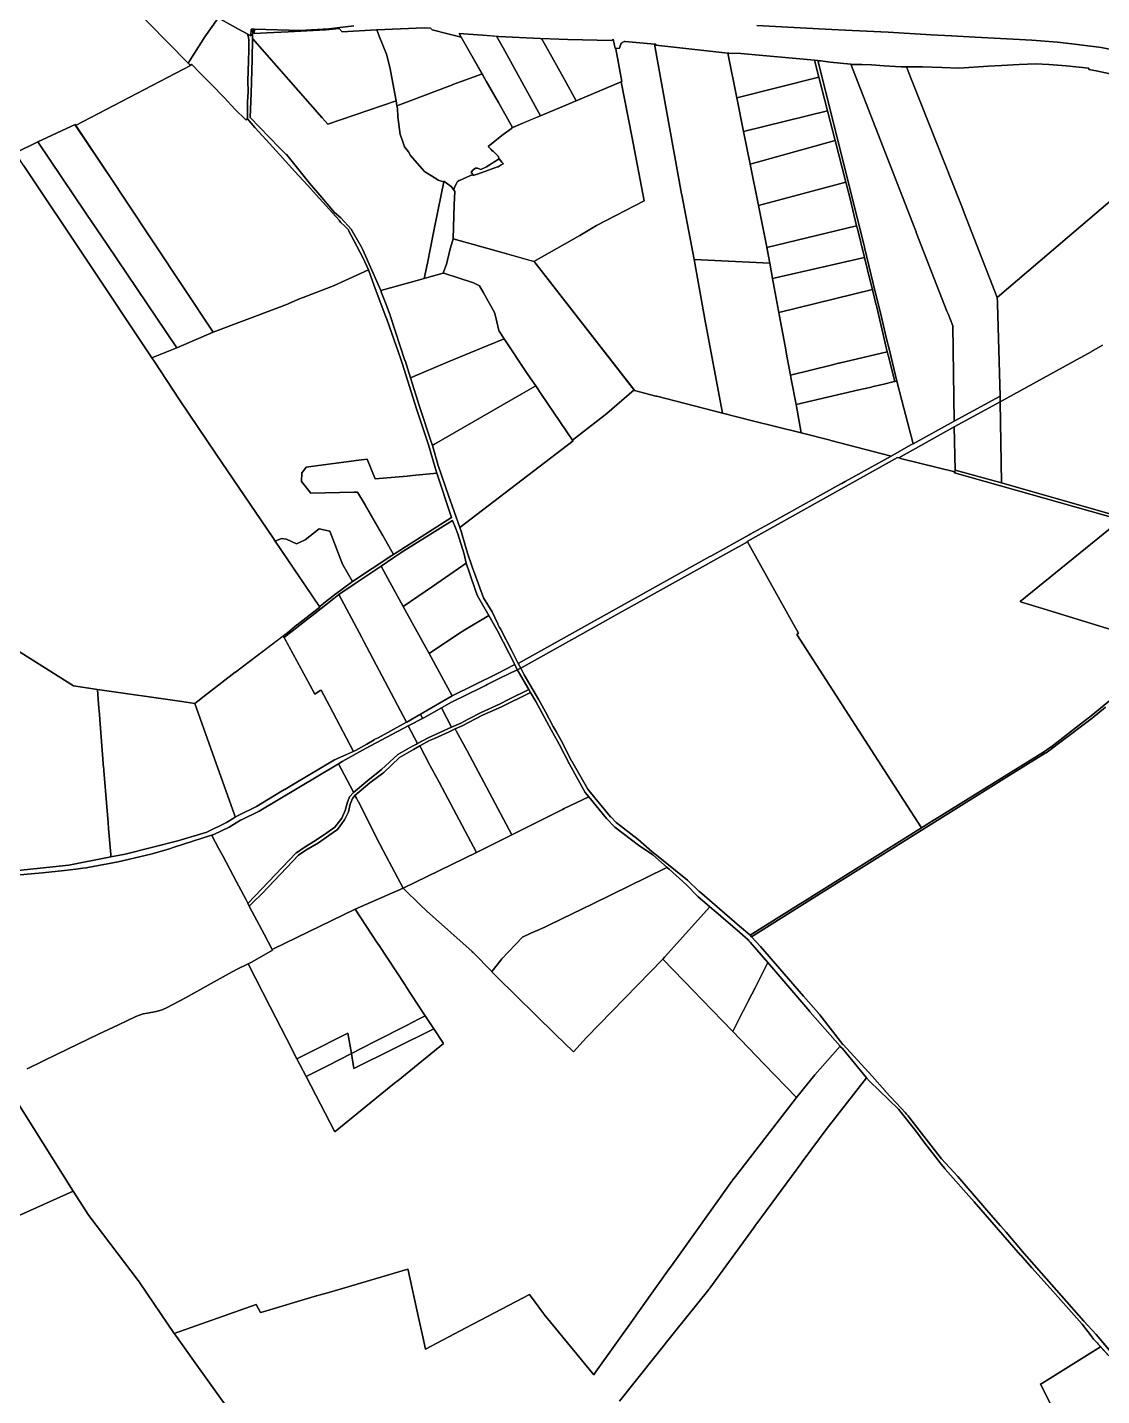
# Model space of a CAD drawing. Header units: metres. Extents: x 3 to 1005126, y 39 to 4383651.
# Drawn here: x 483124 to 484757, y 4368901 to 4370981 of the extents above; entities that cross this region are included whole.
import ezdxf

# ---------------------------------------------------------------- set-up
doc = ezdxf.new("R2010")
doc.units = ezdxf.units.M
doc.header["$MEASUREMENT"] = 0
doc.layers.add('TM_Llucmajor', color=7, linetype='Continuous')

msp = doc.modelspace()

# ---------------------------------------------------------------- linework, layer by layer
at = {"layer": 'TM_Llucmajor', "linetype": 'Continuous', "flags": 128}
for points in [[(483411.6, 4370994.7), (483413.5, 4370994.2), (483393.6, 4370966.3), (483368.2, 4370926.4), (483278, 4371017.8), (483281.2, 4371019.2), (483289.8, 4371023.3), (483293.2, 4371025.2), (483307.1, 4371033.6), (483332.5, 4371021.8), (483348.8, 4371014.2), (483389.2, 4371001.7), (483411.6, 4370994.7)], [(483870.1, 4370013.8), (483874.2, 4370006.7), (483868.5, 4370004), (483864.9, 4370011.9), (483838.5, 4370063.4), (483825.5, 4370086.5), (483808.1, 4370116.2), (483805.7, 4370123), (483796.3, 4370149.9), (483790.7, 4370165.9), (483788, 4370179.6), (483778, 4370210.5), (483774.5, 4370219.8), (483770.2, 4370230.9), (483751.5, 4370219.2), (483692.1, 4370182.1), (483691.7, 4370181.8), (483679.6, 4370173.7), (483661.5, 4370161.6), (483620.5, 4370134.1), (483597.4, 4370118.7), (483589.8, 4370112.3), (483560.9, 4370089.7), (483545, 4370077.2), (483526.5, 4370062.7), (483519.9, 4370057.5), (483514.1, 4370053), (483512.9, 4370055.4), (483519.1, 4370060.1), (483533.7, 4370072.4), (483533.8, 4370072.5), (483568.6, 4370099.4), (483568.2, 4370100), (483568.5, 4370100.2), (483577.1, 4370107.4), (483588.3, 4370116.1), (483590.7, 4370118.2), (483618.2, 4370138), (483678, 4370177.6), (483768.6, 4370235.7), (483746.1, 4370302.8), (483743.5, 4370313.3), (483733.5, 4370345.8), (483715.6, 4370400.5), (483693.5, 4370470.3), (483686.1, 4370492.3), (483685.2, 4370494.9), (483670.4, 4370536.9), (483668.9, 4370540.8), (483651.3, 4370587.6), (483642.2, 4370612), (483634.2, 4370630), (483620.1, 4370656.6), (483612.8, 4370670.9), (483611.8, 4370672.6), (483606, 4370678.7), (483600.5, 4370684.2), (483598.6, 4370686.4), (483598.1, 4370686.9), (483597.9, 4370687.2), (483597.7, 4370687.5), (483562.7, 4370726.1), (483550, 4370740.4), (483530.2, 4370761.8), (483512.3, 4370782), (483487.1, 4370809.5), (483469.9, 4370828.3), (483458.3, 4370841.4), (483458.7, 4370867.4), (483459.4, 4370882.6), (483459.1, 4370899.6), (483459.3, 4370913.6), (483460, 4370930.1), (483460.4, 4370945.5), (483460.8, 4370957.3), (483460.5, 4370961.3), (483459.9, 4370965.7), (483459.1, 4370968.8), (483459.2, 4370970.2), (483463.6, 4370967.8), (483464, 4370977.9), (483466.5, 4370977.8), (483466.7, 4370977.8), (483466.7, 4370977.5), (483466.3, 4370963.5), (483465.4, 4370931.7), (483463.9, 4370880.5), (483462.8, 4370843.5), (483506.8, 4370798.2), (483517.4, 4370787.4), (483517.6, 4370787.3), (483524.2, 4370779.1), (483552.8, 4370743.8), (483553, 4370743.6), (483571.5, 4370721.9), (483574.7, 4370718.2), (483579.6, 4370712.5), (483590.9, 4370699.4), (483600.5, 4370691.3), (483616, 4370673.9), (483631.3, 4370647.5), (483633.7, 4370642.3), (483659.2, 4370585), (483661, 4370580.6), (483662.3, 4370577.1), (483668.2, 4370561.6), (483675.2, 4370542.9), (483675.7, 4370541.3), (483697.9, 4370474.2), (483698, 4370474.1), (483706.2, 4370448), (483719.8, 4370404.4), (483719.9, 4370404.2), (483738.4, 4370348.9), (483738.6, 4370348.3), (483738.7, 4370348.2), (483739.5, 4370345.2), (483748.3, 4370314.8), (483764.2, 4370269), (483781.2, 4370220.4), (483783.7, 4370213.2), (483783.9, 4370212.8), (483792.9, 4370181.1), (483800.2, 4370160.6), (483817, 4370113.5), (483830.2, 4370092.2), (483839, 4370073.8), (483839.2, 4370073.5), (483840.1, 4370071.5), (483841.7, 4370068.5), (483842.9, 4370066.2), (483860.8, 4370031.7), (483870.1, 4370013.8)], [(483506.8, 4370798.2), (483462.8, 4370843.5), (483463.9, 4370880.5), (483465.4, 4370931.7), (483466.3, 4370963.5), (483572, 4370842.9), (483572.3, 4370842.6), (483580.4, 4370833.3), (483684.5, 4370868.8), (483685.7, 4370861.4), (483686.3, 4370857.6), (483686.9, 4370844.7), (483690.7, 4370817.6), (483692.9, 4370811.1), (483697.3, 4370798.9), (483703.3, 4370791.3), (483706.5, 4370785.7), (483716.4, 4370774), (483727.5, 4370761.5), (483746.4, 4370749.6), (483748.5, 4370748.5), (483749.9, 4370748), (483756.8, 4370745.9), (483748.3, 4370703.6), (483740.8, 4370666.3), (483736.6, 4370645.6), (483731.9, 4370622.1), (483727.2, 4370599), (483719.8, 4370596.9), (483661, 4370580.6), (483659.2, 4370585), (483633.7, 4370642.3), (483631.3, 4370647.5), (483616, 4370673.9), (483600.5, 4370691.3), (483590.9, 4370699.4), (483579.6, 4370712.5), (483574.7, 4370718.2), (483571.5, 4370721.9), (483553, 4370743.6), (483552.8, 4370743.8), (483524.2, 4370779.1), (483517.6, 4370787.3), (483517.4, 4370787.4), (483506.8, 4370798.2)], [(483572, 4370842.9), (483466.3, 4370963.5), (483466.7, 4370977.5), (483466.7, 4370977.8), (483469, 4370977.7), (483468.7, 4370971.3), (483487.8, 4370972.3), (483520.1, 4370973.9), (483577.7, 4370976.8), (483597.7, 4370979), (483602.3, 4370973.8), (483654.5, 4370976.8), (483655, 4370976.8), (483657.9, 4370969), (483658.6, 4370967.3), (483669.8, 4370940), (483674.9, 4370919.9), (483684.5, 4370868.8), (483580.4, 4370833.3), (483572.3, 4370842.6), (483572, 4370842.9)], [(483783.5, 4370965.7), (483815.1, 4370910), (483814.1, 4370909.7), (483770.6, 4370893.6), (483770.2, 4370893.4), (483765.9, 4370891.8), (483705.7, 4370869), (483685.7, 4370861.4), (483684.5, 4370868.8), (483674.9, 4370919.9), (483669.8, 4370940), (483658.6, 4370967.3), (483657.9, 4370969), (483655, 4370976.8), (483726.9, 4370979.8), (483736.8, 4370979.6), (483739.4, 4370977.1), (483763.2, 4370970.8), (483773.4, 4370968.1), (483781.3, 4370966.1), (483783, 4370965.7), (483783.5, 4370965.7)], [(483780.2, 4370971.4), (483815.7, 4370968.7), (483837.1, 4370967.1), (483846.9, 4370949.4), (483904.1, 4370846.3), (483861.5, 4370828.3), (483839.8, 4370866.5), (483821.5, 4370898.7), (483780.2, 4370971.4)], [(483904, 4370963.6), (483905.6, 4370963.5), (483911.6, 4370952.9), (483940.4, 4370901.3), (483958.3, 4370869.1), (483957.9, 4370868.9), (483907.5, 4370847.7), (483904.1, 4370846.3), (483846.9, 4370949.4), (483837.1, 4370967.1), (483840.2, 4370966.9), (483903.6, 4370963.6), (483904, 4370963.6)], [(483905.6, 4370963.5), (483945.6, 4370962.1), (484012.2, 4370960.6), (484014.5, 4370962.5), (484017.1, 4370948.6), (484018, 4370948.7), (484018.2, 4370948.1), (484027.7, 4370898.3), (483958.3, 4370869.1), (483940.4, 4370901.3), (483911.6, 4370952.9), (483905.6, 4370963.5)], [(484027.7, 4370898.3), (484018.2, 4370948.1), (484018, 4370948.7), (484024, 4370949), (484024.2, 4370950.4), (484024.7, 4370952), (484025, 4370952.9), (484025.3, 4370953.6), (484026.1, 4370955.1), (484027.1, 4370956.4), (484027.6, 4370957), (484027.9, 4370957.3), (484028.8, 4370958), (484029.8, 4370958.5), (484030.9, 4370958.9), (484032.1, 4370959), (484032.7, 4370959), (484077.3, 4370955.3), (484118.4, 4370727.6), (484118.7, 4370725.8), (484137.2, 4370627.9), (484154.7, 4370531.6), (484155.2, 4370529), (484180.7, 4370394.1), (484080.5, 4370420), (484079.7, 4370420.2), (484079.4, 4370420.2), (484046.8, 4370428.6), (483894.2, 4370624.6), (483893.6, 4370624.7), (483963.6, 4370664.4), (483989.2, 4370679.2), (484061.2, 4370716.8), (484042.8, 4370815.1), (484026.4, 4370897.7), (484027.7, 4370898.3)], [(484077.3, 4370955.3), (484079.2, 4370955.1), (484079.4, 4370953.6), (484188.4, 4370941.5), (484202.2, 4370873.7), (484212.6, 4370822.2), (484222.6, 4370772.7), (484235.2, 4370709.9), (484247.9, 4370646.7), (484252.4, 4370622.4), (484137.2, 4370627.9), (484118.7, 4370725.8), (484118.4, 4370727.6), (484077.3, 4370955.3)], [(484188.4, 4370941.5), (484190.3, 4370941.3), (484208.5, 4370940.7), (484320.5, 4370930.5), (484327.1, 4370905), (484202.2, 4370873.7), (484188.4, 4370941.5)], [(483371.9, 4370922.8), (483373.4, 4370924.9), (483387, 4370910.5), (483403.5, 4370894.3), (483423.7, 4370873.5), (483439.5, 4370856.2), (483456, 4370840), (483456.1, 4370839.9), (483458.3, 4370841.4), (483469.9, 4370828.3), (483487.1, 4370809.5), (483512.3, 4370782), (483530.2, 4370761.8), (483550, 4370740.4), (483562.7, 4370726.1), (483597.7, 4370687.5), (483597.9, 4370687.2), (483598.6, 4370686.4), (483600.5, 4370684.2), (483606, 4370678.7), (483611.8, 4370672.6), (483612.8, 4370670.9), (483620.1, 4370656.6), (483634.2, 4370630), (483642.2, 4370612), (483589.3, 4370587.7), (483585.1, 4370586.1), (483543, 4370570.1), (483537.6, 4370567.8), (483522.3, 4370561.1), (483519.3, 4370559.9), (483504.4, 4370554.3), (483406.6, 4370517.4), (483270.9, 4370721.1), (483253.2, 4370747.6), (483197.3, 4370831.5), (483371.9, 4370922.8)], [(484384.3, 4370679.1), (484374.3, 4370720.1), (484374.3, 4370720.2), (484367.7, 4370745.5), (484351.5, 4370808.4), (484339.9, 4370853.8), (484327.1, 4370905), (484320.5, 4370930.5), (484325.5, 4370930.1), (484395.3, 4370650.8), (484396.3, 4370647), (484396.5, 4370646.2), (484409.7, 4370591.2), (484422.1, 4370539.9), (484430, 4370506.9), (484434.1, 4370490.1), (484445.4, 4370442.9), (484442.2, 4370442.3), (484432.2, 4370482.3), (484430.9, 4370487.4), (484414.9, 4370555.4), (484414.4, 4370557.9), (484414.3, 4370558.1), (484409, 4370579.5), (484408.4, 4370582.1), (484405.5, 4370593.2), (484396.2, 4370630.7), (484385.5, 4370674.2), (484384.3, 4370679.1)], [(484325.5, 4370930.1), (484326.8, 4370929.9), (484330.1, 4370929.8), (484343.9, 4370927.8), (484360, 4370926.4), (484375.4, 4370924.6), (484472.8, 4370674.9), (484474.9, 4370669.7), (484475, 4370669.3), (484475.1, 4370669), (484521.7, 4370549.3), (484522.9, 4370546.3), (484523.1, 4370545.8), (484523.2, 4370545.6), (484523.3, 4370545.2), (484530.5, 4370526.8), (484532.4, 4370382.2), (484470.1, 4370347.6), (484453.1, 4370413.2), (484445.4, 4370442.9), (484434.1, 4370490.1), (484430, 4370506.9), (484422.1, 4370539.9), (484409.7, 4370591.2), (484396.5, 4370646.2), (484396.3, 4370647), (484395.3, 4370650.8), (484325.5, 4370930.1)], [(484375.4, 4370924.6), (484377.4, 4370924.4), (484392.4, 4370924.4), (484406.9, 4370923.4), (484426.4, 4370922), (484451.8, 4370920.8), (484460.2, 4370920.5), (484467.3, 4370902.6), (484469.3, 4370897.3), (484542.1, 4370713.6), (484543.2, 4370710.8), (484550.5, 4370692.2), (484551.5, 4370689.6), (484597.9, 4370569.8), (484598.3, 4370563.3), (484598.3, 4370560.4), (484602.3, 4370420.2), (484532.4, 4370382.2), (484530.5, 4370526.8), (484523.3, 4370545.2), (484523.2, 4370545.6), (484523.1, 4370545.8), (484522.9, 4370546.3), (484521.7, 4370549.3), (484475.1, 4370669), (484475, 4370669.3), (484474.9, 4370669.7), (484472.8, 4370674.9), (484375.4, 4370924.6)], [(483772.1, 4370733.2), (483771.7, 4370733.8), (483771.4, 4370734.3), (483768.3, 4370738.8), (483757, 4370746.7), (483756.8, 4370745.9), (483749.9, 4370748), (483748.5, 4370748.5), (483746.4, 4370749.6), (483727.5, 4370761.5), (483716.4, 4370774), (483706.5, 4370785.7), (483703.3, 4370791.3), (483697.3, 4370798.9), (483692.9, 4370811.1), (483690.7, 4370817.6), (483686.9, 4370844.7), (483686.3, 4370857.6), (483685.7, 4370861.4), (483705.7, 4370869), (483765.9, 4370891.8), (483770.2, 4370893.4), (483770.6, 4370893.6), (483814.1, 4370909.7), (483815.1, 4370910), (483821.5, 4370898.7), (483839.8, 4370866.5), (483861.4, 4370828.5), (483860.9, 4370828.4), (483859.9, 4370827.1), (483847, 4370817.7), (483837.7, 4370810.3), (483824.1, 4370799.5), (483828.8, 4370795), (483830.5, 4370793), (483830.7, 4370793.1), (483832.2, 4370791.7), (483839.5, 4370784.8), (483840.9, 4370781), (483821.7, 4370768.5), (483813.1, 4370764.4), (483807.9, 4370766.8), (483805, 4370766.7), (483801.3, 4370763.9), (483798.7, 4370760.3), (483800.8, 4370756.8), (483790.7, 4370752.3), (483780.8, 4370747.9), (483780.5, 4370747.8), (483778.7, 4370746.9), (483778.3, 4370746.7), (483778.3, 4370746.7), (483777.7, 4370746.4), (483776.2, 4370743.4), (483773.2, 4370737.5), (483772.1, 4370733.2)], [(483846.9, 4370773.3), (483847.2, 4370773.5), (483845.8, 4370775.2), (483845.2, 4370775.9), (483840.9, 4370781), (483839.5, 4370784.8), (483832.2, 4370791.7), (483830.7, 4370793.1), (483830.5, 4370793), (483828.8, 4370795), (483824.1, 4370799.5), (483837.7, 4370810.3), (483847, 4370817.7), (483859.9, 4370827.1), (483860.9, 4370828.4), (483861.4, 4370828.5), (483861.5, 4370828.3), (483862.9, 4370828.9), (483888.8, 4370839.8), (483904.1, 4370846.3), (483907.5, 4370847.7), (483957.9, 4370868.9), (483958.3, 4370869.1), (484026.4, 4370897.7), (484042.8, 4370815.1), (484061.2, 4370716.8), (483989.2, 4370679.2), (483963.6, 4370664.4), (483893.6, 4370624.7), (483882.8, 4370627.7), (483845.4, 4370638.2), (483771, 4370659), (483771, 4370659.1), (483772.9, 4370711.2), (483773.6, 4370731.2), (483772.1, 4370733.2), (483773.2, 4370737.5), (483776.2, 4370743.4), (483777.7, 4370746.4), (483778.3, 4370746.7), (483778.3, 4370746.7), (483778.7, 4370746.9), (483780.5, 4370747.8), (483780.8, 4370747.9), (483790.7, 4370752.3), (483800.8, 4370756.8), (483801.7, 4370755.3), (483807.8, 4370757.4), (483813.7, 4370759.4), (483838.7, 4370768.8), (483839, 4370768.5), (483839.4, 4370768.7), (483844.1, 4370771.4), (483846.9, 4370773.3)], [(484212.6, 4370822.2), (484202.2, 4370873.7), (484327.1, 4370905), (484339.9, 4370853.8), (484212.6, 4370822.2)], [(484222.6, 4370772.7), (484212.6, 4370822.2), (484339.9, 4370853.8), (484351.5, 4370808.4), (484222.6, 4370772.7)], [(483212.9, 4370698.1), (483139.9, 4370806.4), (483175.9, 4370823.2), (483196.4, 4370832.9), (483253.2, 4370747.6), (483270.9, 4370721.1), (483406.6, 4370517.4), (483351.2, 4370493.4), (483245.3, 4370650.3), (483212.9, 4370698.1)], [(483214.3, 4370626.7), (483118.6, 4370770), (483108.7, 4370784.8), (483105.4, 4370789.8), (483106.1, 4370790.1), (483139.9, 4370806.4), (483212.9, 4370698.1), (483245.3, 4370650.3), (483351.2, 4370493.4), (483313.3, 4370478.3), (483214.3, 4370626.7)], [(484235.2, 4370709.9), (484222.6, 4370772.7), (484351.5, 4370808.4), (484367.7, 4370745.5), (484235.2, 4370709.9)], [(483839.4, 4370768.7), (483839, 4370768.5), (483838.7, 4370768.8), (483813.7, 4370759.4), (483807.8, 4370757.4), (483801.7, 4370755.3), (483800.8, 4370756.8), (483798.7, 4370760.3), (483801.3, 4370763.9), (483805, 4370766.7), (483807.9, 4370766.8), (483813.1, 4370764.4), (483821.7, 4370768.5), (483831.7, 4370775), (483840.9, 4370781), (483845.2, 4370775.9), (483845.8, 4370775.2), (483847.2, 4370773.5), (483846.9, 4370773.3), (483844.1, 4370771.4), (483839.4, 4370768.7)], [(483727.2, 4370599), (483731.9, 4370622.1), (483736.6, 4370645.6), (483740.8, 4370666.3), (483748.3, 4370703.6), (483756.8, 4370745.9), (483757, 4370746.7), (483768.3, 4370738.8), (483771.4, 4370734.3), (483773.6, 4370731.2), (483772.9, 4370711.2), (483771, 4370659), (483767.3, 4370645.6), (483764.5, 4370635.7), (483764.5, 4370635.5), (483761.3, 4370622.5), (483761.3, 4370622.4), (483755.7, 4370606.8), (483737.8, 4370602), (483727.2, 4370599)], [(484384.3, 4370679.1), (484248, 4370645.9), (484247.9, 4370646.7), (484235.2, 4370709.9), (484367.7, 4370745.5), (484374.3, 4370720.2), (484374.3, 4370720.1), (484384.3, 4370679.1)], [(484384.3, 4370679.1), (484385.5, 4370674.2), (484396.2, 4370630.7), (484256.7, 4370598.9), (484252.4, 4370622.4), (484248, 4370645.9), (484384.3, 4370679.1)], [(483771, 4370659), (483845.4, 4370638.2), (483894.2, 4370624.6), (484046.1, 4370429.5), (484004.8, 4370393.7), (483952.5, 4370353.1), (483905.4, 4370422.6), (483896.6, 4370435.5), (483896.9, 4370435.7), (483884.7, 4370452.8), (483848.6, 4370507), (483848.4, 4370506.9), (483841, 4370518.9), (483839.8, 4370521.9), (483836.3, 4370537.5), (483834.1, 4370547.4), (483816.7, 4370578.1), (483811, 4370587.6), (483801.9, 4370592.2), (483757, 4370606.8), (483755.7, 4370606.8), (483761.3, 4370622.4), (483761.3, 4370622.5), (483764.5, 4370635.5), (483764.5, 4370635.7), (483767.3, 4370645.6), (483771, 4370659)], [(484137.2, 4370627.9), (484252.4, 4370622.4), (484256.7, 4370598.9), (484266.7, 4370544.3), (484275.6, 4370495.8), (484278.8, 4370478.4), (484283.7, 4370452.1), (484284.9, 4370445.7), (484292.5, 4370407.1), (484300.3, 4370364.1), (484224.3, 4370383.1), (484180.7, 4370394.1), (484155.2, 4370529), (484154.7, 4370531.6), (484137.2, 4370627.9)], [(484266.1, 4370547.2), (484256.7, 4370598.9), (484396.2, 4370630.7), (484405.5, 4370593.2), (484408.4, 4370582.1), (484266.1, 4370547.2)], [(483618.2, 4370138), (483602.7, 4370164.5), (483583.9, 4370214.7), (483567.4, 4370218.3), (483546.2, 4370201.4), (483545.3, 4370201), (483533, 4370195.6), (483517.7, 4370202.8), (483510.2, 4370203.6), (483504, 4370201.1), (483500.6, 4370199.7), (483497, 4370205.1), (483411.1, 4370331.8), (483355.2, 4370414.2), (483355.1, 4370414.3), (483316.6, 4370473.3), (483313.3, 4370478.3), (483351.2, 4370493.4), (483406.6, 4370517.4), (483504.4, 4370554.3), (483519.3, 4370559.9), (483522.3, 4370561.1), (483537.6, 4370567.8), (483543, 4370570.1), (483585.1, 4370586.1), (483589.3, 4370587.7), (483642.2, 4370612), (483651.3, 4370587.6), (483668.9, 4370540.8), (483670.4, 4370536.9), (483685.2, 4370494.9), (483686.1, 4370492.3), (483693.5, 4370470.3), (483715.6, 4370400.5), (483733.5, 4370345.8), (483743.5, 4370313.3), (483746.1, 4370302.8), (483709.5, 4370299.2), (483701.2, 4370298.4), (483683.1, 4370296.6), (483652.4, 4370294.5), (483640.3, 4370324.3), (483627.7, 4370322.6), (483551.3, 4370312.5), (483547.5, 4370312), (483543.6, 4370306.7), (483541.1, 4370303.2), (483540.8, 4370290.3), (483554.7, 4370272.5), (483620.2, 4370273.9), (483625.5, 4370273.8), (483637.3, 4370254.6), (483664.2, 4370208.2), (483680.3, 4370179.1), (483678, 4370177.6), (483618.2, 4370138)], [(483848.4, 4370506.9), (483823.7, 4370496.8), (483763.7, 4370472.1), (483706.2, 4370448), (483698, 4370474.1), (483697.9, 4370474.2), (483675.7, 4370541.3), (483675.2, 4370542.9), (483668.2, 4370561.6), (483662.3, 4370577.1), (483661, 4370580.6), (483719.8, 4370596.9), (483727.2, 4370599), (483737.8, 4370602), (483755.7, 4370606.8), (483757, 4370606.8), (483801.9, 4370592.2), (483811, 4370587.6), (483816.7, 4370578.1), (483834.1, 4370547.4), (483836.3, 4370537.5), (483839.8, 4370521.9), (483841, 4370518.9), (483848.4, 4370506.9)], [(484414.3, 4370558.1), (484414.4, 4370557.9), (484414.9, 4370555.4), (484430.9, 4370487.4), (484357.7, 4370470.2), (484356.9, 4370470), (484345.6, 4370467.2), (484283.7, 4370452.1), (484278.8, 4370478.4), (484275.6, 4370495.8), (484266.7, 4370544.3), (484266.1, 4370547.2), (484408.4, 4370582.1), (484409, 4370579.5), (484414.3, 4370558.1)], [(483848.6, 4370507), (483884.7, 4370452.8), (483896.9, 4370435.7), (483878.9, 4370425.4), (483875.3, 4370423.3), (483742.9, 4370347.2), (483739.5, 4370345.2), (483738.7, 4370348.2), (483738.6, 4370348.3), (483738.4, 4370348.9), (483719.9, 4370404.2), (483719.8, 4370404.4), (483706.2, 4370448), (483763.7, 4370472.1), (483823.7, 4370496.8), (483848.6, 4370507)], [(484284.9, 4370445.7), (484283.7, 4370452.1), (484345.6, 4370467.2), (484356.9, 4370470), (484357.7, 4370470.2), (484430.9, 4370487.4), (484432.2, 4370482.3), (484442.2, 4370442.3), (484439.5, 4370441.8), (484427.7, 4370438.9), (484419.2, 4370436.9), (484409.4, 4370434.5), (484406.8, 4370433.9), (484387.6, 4370429.4), (484292.5, 4370407.1), (484284.9, 4370445.7)], [(484300.3, 4370364.1), (484292.5, 4370407.1), (484387.6, 4370429.4), (484406.8, 4370433.9), (484409.4, 4370434.5), (484419.2, 4370436.9), (484427.7, 4370438.9), (484439.5, 4370441.8), (484442.2, 4370442.3), (484445.4, 4370442.9), (484453.1, 4370413.2), (484470.1, 4370347.6), (484468, 4370346.5), (484466.8, 4370345.8), (484436.8, 4370329), (484344.9, 4370352.7), (484344, 4370352.9), (484300.3, 4370364.1)], [(483953.3, 4370352), (483781.2, 4370220.4), (483764.2, 4370269), (483748.3, 4370314.8), (483739.5, 4370345.2), (483742.9, 4370347.2), (483875.3, 4370423.3), (483878.9, 4370425.4), (483896.6, 4370435.5), (483905.4, 4370422.6), (483952.5, 4370353.1), (483953.3, 4370352)], [(484004.8, 4370393.7), (484046.1, 4370429.5), (484046.8, 4370428.6), (484079.4, 4370420.2), (484079.7, 4370420.2), (484080.5, 4370420), (484180.7, 4370394.1), (484224.3, 4370383.1), (484300.3, 4370364.1), (484344, 4370352.9), (484344.9, 4370352.7), (484436.8, 4370329), (484366.8, 4370290.2), (484361.7, 4370287.3), (484360.4, 4370286.6), (484250.2, 4370225.4), (484222.6, 4370210), (484221, 4370209.2), (484162.7, 4370176.8), (484161.4, 4370176.1), (484069.7, 4370125), (483870.1, 4370013.8), (483860.8, 4370031.7), (483842.9, 4370066.2), (483841.7, 4370068.5), (483840.1, 4370071.5), (483839.2, 4370073.5), (483839, 4370073.8), (483830.2, 4370092.2), (483817, 4370113.5), (483800.2, 4370160.6), (483792.9, 4370181.1), (483783.9, 4370212.8), (483783.7, 4370213.2), (483781.2, 4370220.4), (483953.3, 4370352), (483952.5, 4370353.1), (484004.8, 4370393.7)], [(484218.4, 4370198.4), (484205.6, 4370191.3), (484203.7, 4370190.2), (484028.2, 4370092.5), (483874.2, 4370006.7), (483870.1, 4370013.8), (484069.7, 4370125), (484161.4, 4370176.1), (484162.7, 4370176.8), (484221, 4370209.2), (484222.6, 4370210), (484250.2, 4370225.4), (484360.4, 4370286.6), (484361.7, 4370287.3), (484366.8, 4370290.2), (484436.8, 4370329), (484466.8, 4370345.8), (484468, 4370346.5), (484470.1, 4370347.6), (484532.4, 4370382.2), (484602.3, 4370420.2), (484602.4, 4370417.1), (484602.6, 4370411.2), (484532.8, 4370373.3), (484448.4, 4370326.1), (484448.3, 4370326), (484446.5, 4370326.5), (484218.1, 4370198.9), (484218.4, 4370198.4)], [(484534.1, 4370307.3), (484532.8, 4370373.3), (484602.6, 4370411.2), (484604.3, 4370288.3), (484534.1, 4370307.3)], [(484453.3, 4370324.7), (484448.4, 4370326.1), (484532.8, 4370373.3), (484534.1, 4370307.3), (484533.6, 4370304.7), (484453.3, 4370324.7)], [(483620.2, 4370273.9), (483554.7, 4370272.5), (483540.8, 4370290.3), (483541.1, 4370303.2), (483543.6, 4370306.7), (483547.5, 4370312), (483551.3, 4370312.5), (483627.7, 4370322.6), (483640.3, 4370324.3), (483652.4, 4370294.5), (483683.1, 4370296.6), (483701.2, 4370298.4), (483709.5, 4370299.2), (483746.1, 4370302.8), (483768.6, 4370235.7), (483680.3, 4370179.1), (483664.2, 4370208.2), (483637.7, 4370253.9), (483637.3, 4370254.6), (483625.5, 4370273.8), (483620.2, 4370273.9)], [(484635.1, 4370106.9), (484632.7, 4370107.7), (484785.7, 4370232.1), (484785.9, 4370232), (484811.2, 4370224.5), (484926.1, 4370190.3), (485016, 4370163.6), (484865.3, 4370036.2), (484783.9, 4370061.2), (484727.8, 4370078.5), (484667, 4370097.1), (484635.1, 4370106.9)], [(483568.2, 4370100), (483500.7, 4370199.6), (483500.6, 4370199.7), (483504, 4370201.1), (483510.2, 4370203.6), (483517.7, 4370202.8), (483533, 4370195.6), (483545.3, 4370201), (483546.2, 4370201.4), (483567.4, 4370218.3), (483583.9, 4370214.7), (483602.7, 4370164.5), (483618.2, 4370138), (483590.7, 4370118.2), (483588.3, 4370116.1), (483577.1, 4370107.4), (483568.5, 4370100.2), (483568.2, 4370100)], [(483668.7, 4370148.5), (483661.5, 4370161.6), (483679.6, 4370173.7), (483691.7, 4370181.8), (483692.1, 4370182.1), (483751.5, 4370219.2), (483770.2, 4370230.9), (483774.5, 4370219.8), (483778, 4370210.5), (483788, 4370179.6), (483790.7, 4370165.9), (483767.4, 4370149.9), (483765.9, 4370148.9), (483739.6, 4370130.7), (483739.5, 4370130.6), (483695.3, 4370100.1), (483668.7, 4370148.5)], [(484482.9, 4369763.8), (484374.7, 4369696), (484305, 4369652.3), (484296.2, 4369646.8), (484222.5, 4369600.7), (484222, 4369601.1), (484206.3, 4369614.4), (484145.3, 4369666.8), (484145, 4369667), (484127.4, 4369684.4), (484075, 4369726.3), (484073.5, 4369727.5), (484052.5, 4369745.8), (484019, 4369771.7), (484018.8, 4369771.9), (484011.1, 4369779.8), (484010.5, 4369780.3), (483988.8, 4369806.3), (483988.3, 4369807), (483975.8, 4369822.6), (483951.5, 4369865.2), (483951.1, 4369865.8), (483935.5, 4369896.4), (483927.5, 4369910.4), (483923.3, 4369917.7), (483911.3, 4369939.9), (483901.3, 4369958.5), (483879, 4369996.2), (483874.2, 4370006.7), (484028.2, 4370092.5), (484203.7, 4370190.2), (484205.6, 4370191.3), (484218.4, 4370198.4), (484280, 4370088.5), (484296, 4370059.9), (484293.6, 4370057.6), (484456.2, 4369805.3), (484482.9, 4369763.8)], [(483700.9, 4369924.6), (483700.3, 4369924.3), (483635.3, 4370047.1), (483632.1, 4370053.1), (483597.4, 4370118.7), (483620.5, 4370134.1), (483661.5, 4370161.6), (483668.7, 4370148.5), (483695.3, 4370100.1), (483711.5, 4370070.6), (483734.5, 4370028.7), (483769.8, 4369964.3), (483700.9, 4369924.6)], [(483711.5, 4370070.6), (483695.3, 4370100.1), (483739.5, 4370130.6), (483739.6, 4370130.7), (483765.9, 4370148.9), (483767.4, 4370149.9), (483790.7, 4370165.9), (483796.3, 4370149.9), (483805.7, 4370123), (483808.1, 4370116.2), (483825.5, 4370086.5), (483789.1, 4370064.6), (483779.3, 4370058.8), (483779.2, 4370058.7), (483734.5, 4370028.7), (483711.5, 4370070.6)], [(483597.4, 4370118.7), (483632.1, 4370053.1), (483635.3, 4370047.1), (483700.3, 4369924.3), (483656.9, 4369900.8), (483652.3, 4369898.3), (483651.2, 4369897.6), (483639.8, 4369891.2), (483622.7, 4369881.5), (483619.5, 4369880), (483583.1, 4369949), (483570.4, 4369973.2), (483569.2, 4369972.4), (483561.1, 4369966.9), (483553.4, 4369981.1), (483514.1, 4370053), (483519.9, 4370057.5), (483526.5, 4370062.7), (483545, 4370077.2), (483560.9, 4370089.7), (483589.8, 4370112.3), (483597.4, 4370118.7)], [(483769.8, 4369964.3), (483734.5, 4370028.7), (483779.2, 4370058.7), (483779.3, 4370058.8), (483789.1, 4370064.6), (483825.5, 4370086.5), (483838.5, 4370063.4), (483864.9, 4370011.9), (483837.5, 4369997.9), (483769.8, 4369964.3)], [(483569.2, 4369972.4), (483570.4, 4369973.2), (483583.1, 4369949), (483619.5, 4369880), (483596.4, 4369869.6), (483591.2, 4369867.2), (483591, 4369867.2), (483529.7, 4369830.9), (483515.1, 4369822.2), (483514.9, 4369822.1), (483508.6, 4369818.4), (483508.5, 4369818.3), (483472.3, 4369796.4), (483445.5, 4369783), (483444.6, 4369782.5), (483444.4, 4369782.4), (483440, 4369779.8), (483438.8, 4369783.3), (483402.6, 4369884.5), (483378.3, 4369952.8), (483387.8, 4369960.1), (483387.9, 4369960.2), (483440, 4370000.3), (483440.1, 4370000.4), (483512.9, 4370055.4), (483553.4, 4369981.1), (483561.1, 4369966.9), (483569.2, 4369972.4)], [(483724.4, 4369930), (483721.7, 4369936.6), (483769.8, 4369964.3), (483837.5, 4369997.9), (483864.9, 4370011.9), (483868.5, 4370004), (483841.1, 4369990.6), (483822.9, 4369981.7), (483821.3, 4369980.8), (483814.1, 4369977.3), (483768.8, 4369954.9), (483768.6, 4369954.8), (483753.3, 4369946.3), (483726.3, 4369931), (483724.4, 4369930)], [(483768.8, 4369916.8), (483753.3, 4369946.3), (483768.6, 4369954.8), (483768.8, 4369954.9), (483814.1, 4369977.3), (483821.3, 4369980.8), (483822.9, 4369981.7), (483841.1, 4369990.6), (483868.5, 4370004), (483870.4, 4370000.8), (483886.1, 4369973.9), (483854.4, 4369958.2), (483842.5, 4369952.4), (483813.5, 4369939.3), (483793.7, 4369928.9), (483782.8, 4369923.1), (483768.8, 4369916.8)], [(483378.3, 4369952.8), (483402.6, 4369884.5), (483438.8, 4369783.3), (483440, 4369779.8), (483438.6, 4369778.9), (483438.4, 4369778.8), (483426.8, 4369771.8), (483396.7, 4369757.4), (483352.7, 4369744.1), (483272.4, 4369723.9), (483251, 4369719.6), (483250.7, 4369723.1), (483247.5, 4369762.7), (483246.7, 4369772), (483240.3, 4369850.4), (483240.3, 4369851), (483240, 4369854), (483239.9, 4369855.1), (483232.9, 4369942.1), (483232.7, 4369945), (483230.3, 4369974.2), (483358.6, 4369955.6), (483378.3, 4369952.8)], [(483460.9, 4369645.3), (483459.1, 4369648.8), (483469.7, 4369659.9), (483532.5, 4369725.7), (483533, 4369726), (483544.8, 4369734.1), (483563.6, 4369745.4), (483579.3, 4369756), (483591.3, 4369765), (483601.7, 4369778.6), (483607.2, 4369789.9), (483609.9, 4369801.3), (483613.6, 4369811.1), (483619.7, 4369817.6), (483641.3, 4369835.9), (483662.1, 4369852.4), (483686.8, 4369875.1), (483708.5, 4369887.2), (483715.4, 4369891.1), (483717.1, 4369892), (483732.9, 4369900.6), (483768.8, 4369916.8), (483782.8, 4369923.1), (483793.7, 4369928.9), (483813.5, 4369939.3), (483842.5, 4369952.4), (483854.4, 4369958.2), (483886.1, 4369973.9), (483888.6, 4369969.6), (483844.6, 4369947.9), (483815.7, 4369934.9), (483785, 4369918.7), (483774.2, 4369914.1), (483764.8, 4369909.8), (483742.8, 4369899.7), (483735.3, 4369896.3), (483720.4, 4369888.2), (483710.8, 4369882.7), (483689.4, 4369870.9), (483665.5, 4369847.9), (483644.6, 4369832.2), (483621.8, 4369813), (483617.9, 4369808.2), (483614.8, 4369799.8), (483612.1, 4369788.2), (483610.7, 4369785.2), (483606.2, 4369776), (483595.1, 4369761.4), (483582.3, 4369751.9), (483566.3, 4369741.1), (483547.4, 4369729.8), (483536.2, 4369722.2), (483480.8, 4369663.7), (483465.5, 4369649.1), (483461.4, 4369645.2), (483461.2, 4369644.9), (483460.9, 4369645.3)], [(483775.7, 4369911.3), (483774.2, 4369914.1), (483785, 4369918.7), (483815.7, 4369934.9), (483844.6, 4369947.9), (483888.6, 4369969.6), (483896.8, 4369956), (483920, 4369912.5), (483932.4, 4369890.9), (483948, 4369860.4), (483971.9, 4369817.6), (483977.1, 4369811.1), (483939.6, 4369792.9), (483937.3, 4369791.8), (483880.5, 4369763.3), (483860.3, 4369753.1), (483796.3, 4369873.3), (483796.1, 4369873.6), (483795.4, 4369875.1), (483775.7, 4369911.3)], [(483717.1, 4369892), (483702.6, 4369918.6), (483726.3, 4369931), (483753.3, 4369946.3), (483768.8, 4369916.8), (483732.9, 4369900.6), (483717.1, 4369892)], [(483619.1, 4369818.8), (483596.9, 4369861.3), (483602.5, 4369864.6), (483602.6, 4369864.7), (483637.9, 4369884.6), (483702.6, 4369918.6), (483717.1, 4369892), (483715.4, 4369891.1), (483708.5, 4369887.2), (483686.8, 4369875.1), (483662.1, 4369852.4), (483641.3, 4369835.9), (483619.7, 4369817.6), (483619.1, 4369818.8)], [(483735.9, 4369858.9), (483720.4, 4369888.2), (483735.3, 4369896.3), (483742.8, 4369899.7), (483764.8, 4369909.8), (483774.2, 4369914.1), (483775.7, 4369911.3), (483795.4, 4369875.1), (483796.1, 4369873.6), (483796.3, 4369873.3), (483860.3, 4369753.1), (483806.8, 4369726.3), (483749.6, 4369833.3), (483738.9, 4369853.4), (483736.4, 4369858), (483735.9, 4369858.9)], [(483624.1, 4369808.7), (483621.8, 4369813), (483644.6, 4369832.2), (483665.5, 4369847.9), (483689.4, 4369870.9), (483710.8, 4369882.7), (483720.4, 4369888.2), (483735.9, 4369858.9), (483736.4, 4369858), (483738.9, 4369853.4), (483749.6, 4369833.3), (483806.8, 4369726.3), (483694.9, 4369672.1), (483660.9, 4369736.9), (483659.7, 4369739.2), (483659.2, 4369740.1), (483627.1, 4369803.1), (483626.8, 4369803.6), (483624.1, 4369808.7)], [(483458.9, 4369649.4), (483456.3, 4369654.2), (483441.6, 4369681.8), (483421, 4369721.1), (483414.6, 4369732.7), (483404.1, 4369752.1), (483405.8, 4369752.9), (483407.4, 4369753.7), (483407.6, 4369753.8), (483430.6, 4369764.8), (483448, 4369775.3), (483448.3, 4369775.4), (483476.2, 4369789.3), (483596.9, 4369861.3), (483619.1, 4369818.8), (483619.7, 4369817.6), (483613.6, 4369811.1), (483609.9, 4369801.3), (483607.2, 4369789.9), (483601.7, 4369778.6), (483591.3, 4369765), (483579.3, 4369756), (483563.6, 4369745.4), (483544.8, 4369734.1), (483533, 4369726), (483532.5, 4369725.7), (483469.7, 4369659.9), (483459.1, 4369648.8), (483458.9, 4369649.4)], [(483496.1, 4369578.8), (483483.9, 4369601.9), (483469.4, 4369629.4), (483461.2, 4369644.9), (483461.4, 4369645.2), (483465.5, 4369649.1), (483480.8, 4369663.7), (483536.2, 4369722.2), (483547.4, 4369729.8), (483566.3, 4369741.1), (483582.3, 4369751.9), (483595.1, 4369761.4), (483606.2, 4369776), (483610.7, 4369785.2), (483612.1, 4369788.2), (483614.8, 4369799.8), (483617.9, 4369808.2), (483621.8, 4369813), (483624.1, 4369808.7), (483626.8, 4369803.6), (483627.1, 4369803.1), (483659.2, 4369740.1), (483659.7, 4369739.2), (483660.9, 4369736.9), (483694.9, 4369672.1), (483622.4, 4369640.1), (483498, 4369579.7), (483496.1, 4369578.8)], [(483722, 4369645.9), (483694.9, 4369672.1), (483806.8, 4369726.3), (483860.3, 4369753.1), (483880.5, 4369763.3), (483937.3, 4369791.8), (483939.6, 4369792.9), (483977.1, 4369811.1), (484004.3, 4369777.8), (484017, 4369764.8), (484052.6, 4369737.5), (484074.6, 4369722.7), (484096.5, 4369703.5), (484094.1, 4369702.4), (483983.3, 4369648.4), (483952.2, 4369633.2), (483949.9, 4369632.1), (483938.4, 4369626.5), (483912.7, 4369614), (483910.6, 4369613), (483898.7, 4369607.6), (483889.4, 4369603.4), (483877.5, 4369598.1), (483877, 4369597.9), (483876.1, 4369596.9), (483845.3, 4369564.5), (483843.7, 4369562.8), (483830.5, 4369545.9), (483829.9, 4369545.1), (483829.7, 4369545.2), (483801.5, 4369574.1), (483800.1, 4369575.5), (483799.8, 4369575.8), (483730.5, 4369637.8), (483729, 4369639.1), (483722, 4369645.9)], [(483836.6, 4369538.3), (483829.9, 4369545.1), (483830.5, 4369545.9), (483843.7, 4369562.8), (483845.3, 4369564.5), (483876.1, 4369596.9), (483877, 4369597.9), (483877.5, 4369598.1), (483889.4, 4369603.4), (483898.7, 4369607.6), (483910.6, 4369613), (483912.7, 4369614), (483938.4, 4369626.5), (483949.9, 4369632.1), (483952.2, 4369633.2), (483983.3, 4369648.4), (484094.1, 4369702.4), (484096.5, 4369703.5), (484099.3, 4369701), (484125.6, 4369677.1), (484142.1, 4369660.3), (484142.9, 4369659.6), (484161.4, 4369643.8), (484092.1, 4369566.9), (484089.7, 4369564.2), (483973.6, 4369445.2), (483954.1, 4369423), (483926.3, 4369450.2), (483837.7, 4369537.2), (483836.6, 4369538.3)], [(483496.1, 4369578.8), (483498, 4369579.7), (483622.4, 4369640.1), (483655.8, 4369589.1), (483655.8, 4369589), (483657.6, 4369586.2), (483698.5, 4369524), (483699.1, 4369523.1), (483699.6, 4369522.3), (483725.6, 4369482.7), (483726.6, 4369481.1), (483728.6, 4369478.1), (483719.5, 4369473.5), (483700, 4369463.4), (483652.3, 4369439), (483652.3, 4369439), (483616.5, 4369420.7), (483611.1, 4369451.7), (483608.9, 4369450.6), (483551.8, 4369421.9), (483533.6, 4369412.8), (483517.8, 4369443.5), (483493.2, 4369491.4), (483459.5, 4369557.1), (483465.4, 4369560), (483496.7, 4369577.7), (483496.1, 4369578.8)], [(484137.5, 4369514.9), (484089.7, 4369564.2), (484092.1, 4369566.9), (484161.4, 4369643.8), (484177.4, 4369629.9), (484177.9, 4369629.4), (484206.7, 4369604.4), (484219.5, 4369593.3), (484220.5, 4369592.1), (484221.9, 4369590.6), (484222.5, 4369589.9), (484249.6, 4369559), (484241.3, 4369542.8), (484234.7, 4369529.9), (484234.7, 4369529.7), (484229.9, 4369520.4), (484220.1, 4369501.4), (484212.2, 4369485.9), (484212.1, 4369485.8), (484196, 4369454.3), (484149.1, 4369502.9), (484148.2, 4369503.7), (484137.5, 4369514.9)], [(484243.8, 4369404.7), (484196, 4369454.3), (484212.1, 4369485.8), (484212.2, 4369485.9), (484220.1, 4369501.4), (484229.9, 4369520.4), (484234.7, 4369529.7), (484234.7, 4369529.9), (484241.3, 4369542.8), (484249.6, 4369559), (484313, 4369484.7), (484313.9, 4369483.7), (484359.1, 4369431.7), (484321, 4369388.5), (484293.1, 4369353.6), (484243.9, 4369404.6), (484243.8, 4369404.7)], [(483620.4, 4369398), (483616.5, 4369420.7), (483652.3, 4369439), (483652.3, 4369439), (483700, 4369463.4), (483719.5, 4369473.5), (483728.6, 4369478.1), (483741.6, 4369458.3), (483620.4, 4369398)], [(483547.8, 4369385.5), (483533.6, 4369412.8), (483551.8, 4369421.9), (483608.9, 4369450.6), (483611.1, 4369451.7), (483616.5, 4369420.7), (483580, 4369402), (483575.2, 4369399.5), (483547.8, 4369385.5)], [(483591.3, 4369301.6), (483547.8, 4369385.5), (483575.2, 4369399.5), (483580, 4369402), (483616.5, 4369420.7), (483620.4, 4369398), (483741.6, 4369458.3), (483756.2, 4369436.1), (483692.9, 4369384.4), (483687.3, 4369379.9), (483682.2, 4369375.8), (483660.3, 4369357.8), (483591.8, 4369301.9), (483591.3, 4369301.6)], [(483087.5, 4369380.2), (483193.4, 4369211.4), (483108, 4369172.9), (483041.8, 4369281.9), (483026.2, 4369305.5), (483030.7, 4369313.2), (483040, 4369325.4), (483072, 4369363.5), (483082.7, 4369373), (483085.9, 4369379.6), (483086.5, 4369379.5), (483086.9, 4369379.6), (483086.9, 4369380), (483087.3, 4369380), (483087.5, 4369380.2)]]:
    msp.add_lwpolyline(points, close=True, dxfattribs=at)
for points in [[(483278, 4371017.8), (483368.2, 4370926.4), (483371.9, 4370922.8), (483197.3, 4370831.5), (483196.4, 4370832.9), (483175.9, 4370823.2), (483139.9, 4370806.4), (483106.1, 4370790.1)], [(483417.6, 4370993), (483444.7, 4370977.8), (483459.2, 4370970.2), (483459.1, 4370968.8), (483459.9, 4370965.7), (483460.5, 4370961.3), (483460.8, 4370957.3), (483460.4, 4370945.5), (483460, 4370930.1), (483459.3, 4370913.6), (483459.1, 4370899.6), (483459.4, 4370882.6), (483458.7, 4370867.4), (483458.3, 4370841.4), (483456.1, 4370839.9), (483456, 4370840), (483439.5, 4370856.2), (483423.7, 4370873.5), (483403.5, 4370894.3), (483387, 4370910.5), (483373.4, 4370924.9), (483371.9, 4370922.8), (483368.2, 4370926.4), (483393.6, 4370966.3), (483413.5, 4370994.2)], [(483620.2, 4370982.7), (483582.2, 4370978.3), (483538.4, 4370975.7), (483469, 4370977.7), (483466.7, 4370977.8), (483466.5, 4370977.8), (483464, 4370977.9), (483463.6, 4370967.8), (483459.2, 4370970.2), (483444.7, 4370977.8), (483417.6, 4370993)], [(484776.6, 4370908.7), (484748.2, 4370914.5), (484737.3, 4370916.7), (484737.4, 4370918.4), (484702.6, 4370922), (484676.4, 4370924.2), (484656.7, 4370925.2), (484631.3, 4370924.4), (484604.5, 4370922.8), (484584.6, 4370921.6), (484539.9, 4370918.8), (484513.8, 4370919.5), (484484.6, 4370920.4), (484463.2, 4370920.4), (484460.2, 4370920.5), (484451.8, 4370920.8), (484426.4, 4370922), (484406.9, 4370923.4), (484392.4, 4370924.4), (484377.4, 4370924.4), (484375.4, 4370924.6), (484360, 4370926.4), (484343.9, 4370927.8), (484330.1, 4370929.8), (484326.8, 4370929.9), (484325.5, 4370930.1), (484320.5, 4370930.5), (484208.5, 4370940.7), (484190.3, 4370941.3), (484188.4, 4370941.5), (484079.4, 4370953.6), (484079.2, 4370955.1), (484077.3, 4370955.3), (484032.7, 4370959), (484032.1, 4370959), (484030.9, 4370958.9), (484029.8, 4370958.5), (484028.8, 4370958), (484027.9, 4370957.3), (484027.6, 4370957), (484027.1, 4370956.4), (484026.1, 4370955.1), (484025.3, 4370953.6), (484025, 4370952.9), (484024.7, 4370952), (484024.2, 4370950.4), (484024, 4370949), (484018, 4370948.7), (484017.1, 4370948.6), (484014.5, 4370962.5), (484012.2, 4370960.6), (483945.6, 4370962.1), (483904, 4370963.6), (483903.6, 4370963.6), (483840.2, 4370966.9), (483815.7, 4370968.7), (483780.2, 4370971.4), (483783.5, 4370965.7), (483783, 4370965.7), (483781.3, 4370966.1), (483773.4, 4370968.1), (483763.2, 4370970.8), (483739.4, 4370977.1), (483736.8, 4370979.6), (483726.9, 4370979.8), (483655, 4370976.8), (483654.5, 4370976.8), (483602.3, 4370973.8), (483597.7, 4370979), (483577.7, 4370976.8), (483520.1, 4370973.9), (483487.8, 4370972.3), (483468.7, 4370971.3), (483469, 4370977.7), (483538.4, 4370975.7), (483582.2, 4370978.3), (483620.2, 4370982.7)], [(484783.2, 4370944.5), (484755.9, 4370949.8), (484752.5, 4370950.4), (484723.7, 4370954.3), (484720, 4370954.8), (484689.5, 4370958.2), (484650.8, 4370960.9), (484622.4, 4370962.9), (484564.4, 4370965.8), (484528.5, 4370967.7), (484497.4, 4370969.4), (484432.1, 4370973.1), (484377.7, 4370975.7), (484336.3, 4370977.7), (484232.8, 4370983.5)], [(484232.8, 4370983.5), (484336.3, 4370977.7), (484377.7, 4370975.7), (484432.1, 4370973.1), (484497.4, 4370969.4), (484528.5, 4370967.7), (484564.4, 4370965.8), (484622.4, 4370962.9), (484650.8, 4370960.9), (484689.5, 4370958.2), (484720, 4370954.8), (484723.7, 4370954.3), (484752.5, 4370950.4), (484755.9, 4370949.8), (484783.2, 4370944.5)], [(484817.8, 4370757.4), (484597.9, 4370569.8), (484551.5, 4370689.6), (484550.5, 4370692.2), (484543.2, 4370710.8), (484542.1, 4370713.6), (484469.3, 4370897.3), (484467.3, 4370902.6), (484460.2, 4370920.5), (484460.2, 4370920.5), (484463.2, 4370920.4), (484484.6, 4370920.4), (484513.8, 4370919.5), (484539.9, 4370918.8), (484584.6, 4370921.6), (484604.5, 4370922.8), (484631.3, 4370924.4), (484656.7, 4370925.2), (484676.4, 4370924.2), (484702.6, 4370922), (484737.4, 4370918.4), (484737.3, 4370916.7), (484748.2, 4370914.5), (484776.6, 4370908.7)], [(483118.6, 4370770), (483214.3, 4370626.7), (483313.3, 4370478.3), (483316.6, 4370473.3), (483355.1, 4370414.3), (483355.2, 4370414.2), (483411.1, 4370331.8), (483497, 4370205.1), (483500.6, 4370199.7), (483500.7, 4370199.6), (483568.6, 4370099.4), (483533.8, 4370072.5), (483533.7, 4370072.4), (483519.1, 4370060.1), (483440.1, 4370000.4), (483440, 4370000.3), (483387.9, 4369960.2), (483387.8, 4369960.1), (483378.3, 4369952.8), (483358.6, 4369955.6), (483230.3, 4369974.2), (483193.9, 4369979.4), (483048.3, 4370071.3)], [(484758.2, 4370497.3), (484741.3, 4370487.9), (484740.6, 4370487.5), (484708.2, 4370469.6), (484602.6, 4370411.2), (484602.4, 4370417.1), (484602.3, 4370420.2), (484598.3, 4370560.4), (484598.3, 4370563.3), (484598.3, 4370563.3), (484597.9, 4370569.8), (484817.8, 4370757.4)], [(484790.5, 4370234.8), (484604.3, 4370288.3), (484604.3, 4370288.3), (484602.6, 4370411.2), (484708.2, 4370469.6), (484740.6, 4370487.5), (484741.3, 4370487.9), (484758.2, 4370497.3)], [(484864.8, 4370035.9), (484740.7, 4369934.2), (484727.5, 4369923.9), (484679.4, 4369886.6), (484678.8, 4369886.2), (484669.9, 4369880), (484503.3, 4369776.6), (484502.4, 4369776), (484482.9, 4369763.8), (484456.2, 4369805.3), (484293.6, 4370057.6), (484296, 4370059.9), (484280, 4370088.5), (484218.4, 4370198.4), (484218.1, 4370198.9), (484446.5, 4370326.5), (484448.3, 4370326), (484448.3, 4370326), (484448.4, 4370326.1), (484453.3, 4370324.7), (484533.6, 4370304.7), (484533.3, 4370303.6), (484785.7, 4370232.1), (484632.7, 4370107.7), (484635.1, 4370106.9), (484667, 4370097.1), (484727.8, 4370078.5), (484783.9, 4370061.2)], [(484785.9, 4370232), (484533.3, 4370303.6), (484534.1, 4370307.3), (484604.3, 4370288.3), (484790.5, 4370234.8)], [(483048.3, 4370071.3), (483193.9, 4369979.4), (483230.3, 4369974.2), (483232.7, 4369945), (483232.9, 4369942.1), (483239.9, 4369855.1), (483240, 4369854), (483240.3, 4369851), (483240.3, 4369850.4), (483246.7, 4369772), (483247.5, 4369762.7), (483250.7, 4369723.1), (483251, 4369719.6), (483187.2, 4369707.2), (483080.2, 4369695.8)], [(484762.5, 4369947.4), (484742.2, 4369930.6), (484734.3, 4369924.6), (484672.3, 4369878), (484671.6, 4369877.5), (484671.1, 4369877.2), (484611.9, 4369840.7), (484314.6, 4369654.8), (484224.7, 4369598.2), (484224.7, 4369598.2), (484222.5, 4369600.7), (484296.2, 4369646.8), (484305, 4369652.3), (484374.7, 4369696), (484502.4, 4369776), (484503.3, 4369776.6), (484669.9, 4369880), (484678.8, 4369886.2), (484679.4, 4369886.6), (484727.5, 4369923.9), (484740.7, 4369934.2), (484864.8, 4370035.9)], [(484767.6, 4368960.9), (484749.9, 4368980.8), (484748.5, 4368982.3), (484744.5, 4368986.2), (484740.6, 4368991.3), (484727.4, 4369009), (484682.5, 4369059.2), (484673.8, 4369069), (484650.4, 4369095.1), (484636.8, 4369110.4), (484633.7, 4369113.9), (484633.3, 4369114.3), (484562.9, 4369195.1), (484519.1, 4369244.8), (484518.2, 4369245.8), (484513, 4369252.4), (484511.2, 4369254.7), (484487.9, 4369284.5), (484474, 4369303.6), (484447.8, 4369335.9), (484403.8, 4369378.6), (484399.3, 4369383.6), (484362.9, 4369428.5), (484360.5, 4369430.5), (484359.1, 4369431.7), (484313.9, 4369483.7), (484313, 4369484.7), (484249.6, 4369559), (484222.5, 4369589.9), (484221.9, 4369590.6), (484220.5, 4369592.1), (484219.5, 4369593.3), (484206.7, 4369604.4), (484177.9, 4369629.4), (484177.4, 4369629.9), (484161.4, 4369643.8), (484142.9, 4369659.6), (484142.1, 4369660.3), (484125.6, 4369677.1), (484099.3, 4369701), (484096.5, 4369703.5), (484074.6, 4369722.7), (484052.6, 4369737.5), (484017, 4369764.8), (484004.3, 4369777.8), (483977.1, 4369811.1), (483971.9, 4369817.6), (483948, 4369860.4), (483932.4, 4369890.9), (483920, 4369912.5), (483896.8, 4369956), (483888.6, 4369969.6), (483886.1, 4369973.9), (483870.4, 4370000.8), (483870.4, 4370000.8), (483868.5, 4370004), (483874.2, 4370006.7), (483879, 4369996.2), (483901.3, 4369958.5), (483911.3, 4369939.9), (483923.3, 4369917.7), (483927.5, 4369910.4), (483935.5, 4369896.4), (483951.1, 4369865.8), (483951.5, 4369865.2), (483975.8, 4369822.6), (483988.3, 4369807), (483988.8, 4369806.3), (484010.5, 4369780.3), (484011.1, 4369779.8), (484018.8, 4369771.9), (484019, 4369771.7), (484052.5, 4369745.8), (484073.5, 4369727.5), (484075, 4369726.3), (484127.4, 4369684.4), (484145, 4369667), (484145.3, 4369666.8), (484206.3, 4369614.4), (484222, 4369601.1), (484222.5, 4369600.7), (484224.7, 4369598.2), (484238.3, 4369583.2), (484303.8, 4369507.9), (484326.2, 4369482.1), (484326.5, 4369481.7), (484328.2, 4369479.6), (484363.5, 4369434.4), (484363.7, 4369434.3), (484408.2, 4369386.4), (484427.5, 4369363.9), (484428.3, 4369363.1), (484452.1, 4369337.7), (484458.5, 4369330.4), (484459.8, 4369329), (484462.6, 4369325.7), (484465.3, 4369322.6), (484511.4, 4369262.9), (484513.4, 4369260.7), (484538, 4369233.8), (484538.2, 4369233.5), (484591.7, 4369171.5), (484603, 4369158.5), (484603.4, 4369158), (484611.7, 4369149), (484639, 4369116.7), (484729.6, 4369013.9), (484729.8, 4369013.6), (484748.2, 4368993.3), (484796, 4368937.3)], [(484788.1, 4368946.6), (484748.2, 4368993.3), (484729.8, 4369013.6), (484729.6, 4369013.9), (484639, 4369116.7), (484611.7, 4369149), (484603.4, 4369158), (484603, 4369158.5), (484591.7, 4369171.5), (484538.2, 4369233.5), (484538, 4369233.8), (484513.4, 4369260.7), (484511.4, 4369262.9), (484465.3, 4369322.6), (484462.6, 4369325.7), (484459.8, 4369329), (484458.5, 4369330.4), (484452.1, 4369337.7), (484428.3, 4369363.1), (484427.5, 4369363.9), (484408.2, 4369386.4), (484363.7, 4369434.3), (484363.5, 4369434.4), (484328.2, 4369479.6), (484326.5, 4369481.7), (484326.2, 4369482.1), (484303.8, 4369507.9), (484238.3, 4369583.2), (484224.7, 4369598.2), (484314.6, 4369654.8), (484611.9, 4369840.7), (484671.1, 4369877.2), (484671.6, 4369877.5), (484672.3, 4369878), (484734.3, 4369924.6), (484742.2, 4369930.6), (484762.5, 4369947.4)], [(483080.2, 4369695.8), (483187.2, 4369707.2), (483251, 4369719.6), (483272.4, 4369723.9), (483352.7, 4369744.1), (483396.7, 4369757.4), (483426.8, 4369771.8), (483438.4, 4369778.8), (483438.6, 4369778.9), (483440, 4369779.8), (483444.4, 4369782.4), (483444.6, 4369782.5), (483445.5, 4369783), (483472.3, 4369796.4), (483508.5, 4369818.3), (483508.6, 4369818.4), (483514.9, 4369822.1), (483515.1, 4369822.2), (483529.7, 4369830.9), (483591, 4369867.2), (483591.2, 4369867.2), (483596.4, 4369869.6), (483622.7, 4369881.5), (483639.8, 4369891.2), (483651.2, 4369897.6), (483652.3, 4369898.3), (483656.9, 4369900.8), (483700.3, 4369924.3), (483700.9, 4369924.6), (483721.7, 4369936.6), (483724.4, 4369930), (483702.6, 4369918.6), (483637.9, 4369884.6), (483602.6, 4369864.7), (483602.5, 4369864.6), (483596.9, 4369861.3), (483476.2, 4369789.3), (483448.3, 4369775.4), (483448, 4369775.3), (483430.6, 4369764.8), (483407.6, 4369753.8), (483407.4, 4369753.7), (483405.8, 4369752.9), (483404.1, 4369752.1), (483403.7, 4369752.8), (483347.1, 4369734.4), (483347.1, 4369734.4), (483338.4, 4369731.5), (483311.7, 4369723.9), (483261.8, 4369712), (483215.9, 4369703.6), (483213.7, 4369703.1), (483208.2, 4369702.4), (483197.4, 4369701), (483180.5, 4369698.7), (483146.7, 4369695.3), (483106.7, 4369692)], [(483106.7, 4369692), (483146.7, 4369695.3), (483180.5, 4369698.7), (483197.4, 4369701), (483208.2, 4369702.4), (483213.7, 4369703.1), (483215.9, 4369703.6), (483261.8, 4369712), (483311.7, 4369723.9), (483338.4, 4369731.5), (483347.1, 4369734.4), (483403.7, 4369752.8), (483404.1, 4369752.1), (483414.6, 4369732.7), (483421, 4369721.1), (483441.6, 4369681.8), (483456.3, 4369654.2), (483458.9, 4369649.4), (483458.9, 4369649.4), (483459.1, 4369648.8), (483460.9, 4369645.3), (483461.2, 4369644.9), (483469.4, 4369629.4), (483483.9, 4369601.9), (483496.1, 4369578.8), (483496.7, 4369577.7), (483465.4, 4369560), (483459.5, 4369557.1), (483441.9, 4369548.3), (483426, 4369539.9), (483398.9, 4369524.8), (483364.1, 4369505.5), (483336.3, 4369490.7), (483328.6, 4369487), (483319.9, 4369484.8), (483306.4, 4369482.1), (483300.2, 4369480.8), (483288.7, 4369476.9), (483262.4, 4369464.2), (483232.2, 4369449.9), (483200.5, 4369434.9), (483169.4, 4369419.8), (483123.7, 4369397.6)], [(483123.7, 4369397.6), (483169.4, 4369419.8), (483200.5, 4369434.9), (483232.2, 4369449.9), (483262.4, 4369464.2), (483288.7, 4369476.9), (483300.2, 4369480.8), (483306.4, 4369482.1), (483319.9, 4369484.8), (483328.6, 4369487), (483336.3, 4369490.7), (483364.1, 4369505.5), (483398.9, 4369524.8), (483426, 4369539.9), (483441.9, 4369548.3), (483459.5, 4369557.1), (483459.5, 4369557.1), (483493.2, 4369491.4), (483517.8, 4369443.5), (483533.6, 4369412.8), (483547.8, 4369385.5), (483591.3, 4369301.6), (483591.8, 4369301.9), (483660.3, 4369357.8), (483682.2, 4369375.8), (483687.3, 4369379.9), (483692.9, 4369384.4), (483756.2, 4369436.1), (483741.6, 4369458.3), (483728.6, 4369478.1), (483726.6, 4369481.1), (483725.6, 4369482.7), (483699.6, 4369522.3), (483699.1, 4369523.1), (483698.5, 4369524), (483657.6, 4369586.2), (483655.8, 4369589), (483655.8, 4369589.1), (483622.4, 4369640.1), (483694.9, 4369672.1), (483722, 4369645.9), (483729, 4369639.1), (483730.5, 4369637.8), (483799.8, 4369575.8), (483800.1, 4369575.5), (483801.5, 4369574.1), (483829.7, 4369545.2), (483829.9, 4369545.1), (483836.6, 4369538.3), (483837.7, 4369537.2), (483926.3, 4369450.2), (483954.1, 4369423), (483973.6, 4369445.2), (484089.7, 4369564.2), (484137.5, 4369514.9), (484148.2, 4369503.7), (484149.1, 4369502.9), (484196, 4369454.3), (484243.8, 4369404.7), (484243.9, 4369404.6), (484293.1, 4369353.6), (484200.2, 4369233.7), (484195.8, 4369228), (484195.6, 4369227.8), (484194.7, 4369226.6), (484105.4, 4369101.4), (484097.1, 4369089.7), (484086, 4369074.2), (484049.3, 4369022.7), (484048.6, 4369021.7), (483987.7, 4368936.4), (483984.9, 4368932.4), (483911.8, 4369021.1), (483909.1, 4369024.4), (483908.2, 4369025.4), (483888.6, 4369052.5), (483887.1, 4369054.5), (483802, 4369009.7), (483790.2, 4369003.5), (483729.2, 4368971.3), (483725, 4368990.1), (483718.5, 4369019.3), (483702.5, 4369091.2), (483702.2, 4369092.7), (483602.7, 4369063.6), (483575.3, 4369055.6), (483574.5, 4369055.4), (483560, 4369051.1), (483482.1, 4369027.9), (483478.4, 4369026.8), (483474.7, 4369033.4), (483471.6, 4369038.9), (483347.3, 4368994.9), (483295.1, 4369071.9), (483292.8, 4369075.3), (483292.6, 4369075.6), (483217.4, 4369174.2), (483217.3, 4369174.3), (483193.4, 4369211.4), (483087.5, 4369380.2)], [(483466.2, 4368828.8), (483373.9, 4368957.8), (483350.5, 4368990.5), (483350.5, 4368990.5), (483347.3, 4368994.9), (483471.6, 4369038.9), (483474.7, 4369033.4), (483478.4, 4369026.8), (483482.1, 4369027.9), (483560, 4369051.1), (483574.5, 4369055.4), (483575.3, 4369055.6), (483602.7, 4369063.6), (483702.2, 4369092.7), (483702.5, 4369091.2), (483718.5, 4369019.3), (483725, 4368990.1), (483729.2, 4368971.3), (483790.2, 4369003.5), (483802, 4369009.7), (483887.1, 4369054.5), (483888.6, 4369052.5), (483908.2, 4369025.4), (483909.1, 4369024.4), (483911.8, 4369021.1), (483984.9, 4368932.4), (483987.7, 4368936.4), (484048.6, 4369021.7), (484049.3, 4369022.7), (484086, 4369074.2), (484097.1, 4369089.7), (484105.4, 4369101.4), (484194.7, 4369226.6), (484195.6, 4369227.8), (484195.8, 4369228), (484200.2, 4369233.7), (484293.1, 4369353.6), (484321, 4369388.5), (484359.1, 4369431.7), (484360.5, 4369430.5), (484362.9, 4369428.5), (484399.3, 4369383.6), (484338.2, 4369305), (484327.7, 4369291.5), (484301.6, 4369256), (484299.3, 4369252.9), (484232.8, 4369162.5), (484231.8, 4369161.1), (484227.5, 4369155.1), (484161.2, 4369064.2), (484160.4, 4369063.1), (484159.7, 4369062.2), (484107.6, 4368996.9), (484023.9, 4368892.2)], [(484023.9, 4368892.2), (484107.6, 4368996.9), (484159.7, 4369062.2), (484160.4, 4369063.1), (484161.2, 4369064.2), (484227.5, 4369155.1), (484231.8, 4369161.1), (484232.8, 4369162.5), (484299.3, 4369252.9), (484301.6, 4369256), (484327.7, 4369291.5), (484338.2, 4369305), (484399.3, 4369383.6), (484403.8, 4369378.6), (484447.8, 4369335.9), (484474, 4369303.6), (484487.9, 4369284.5), (484511.2, 4369254.7), (484513, 4369252.4), (484518.2, 4369245.8), (484519.1, 4369244.8), (484562.9, 4369195.1), (484633.3, 4369114.3), (484633.7, 4369113.9), (484636.8, 4369110.4), (484650.4, 4369095.1), (484673.8, 4369069), (484682.5, 4369059.2), (484727.4, 4369009), (484740.6, 4368991.3), (484744.5, 4368986.2), (484748.5, 4368982.3), (484749.9, 4368980.8), (484751, 4368979.5), (484755.2, 4368974.9), (484665.6, 4368919.3), (484663.9, 4368918.3), (484735.6, 4368773.3)], [(483108, 4369172.9), (483193.4, 4369211.4), (483217.3, 4369174.3), (483217.4, 4369174.2), (483292.6, 4369075.6), (483292.8, 4369075.3), (483295.1, 4369071.9), (483347.3, 4368994.9), (483350.5, 4368990.5), (483373.9, 4368957.8), (483466.2, 4368828.8)], [(484735.6, 4368773.3), (484663.9, 4368918.3), (484665.6, 4368919.3), (484755.2, 4368974.9), (484767.6, 4368960.9)]]:
    msp.add_lwpolyline(points, dxfattribs=at)

doc.saveas('drawing.dxf')
